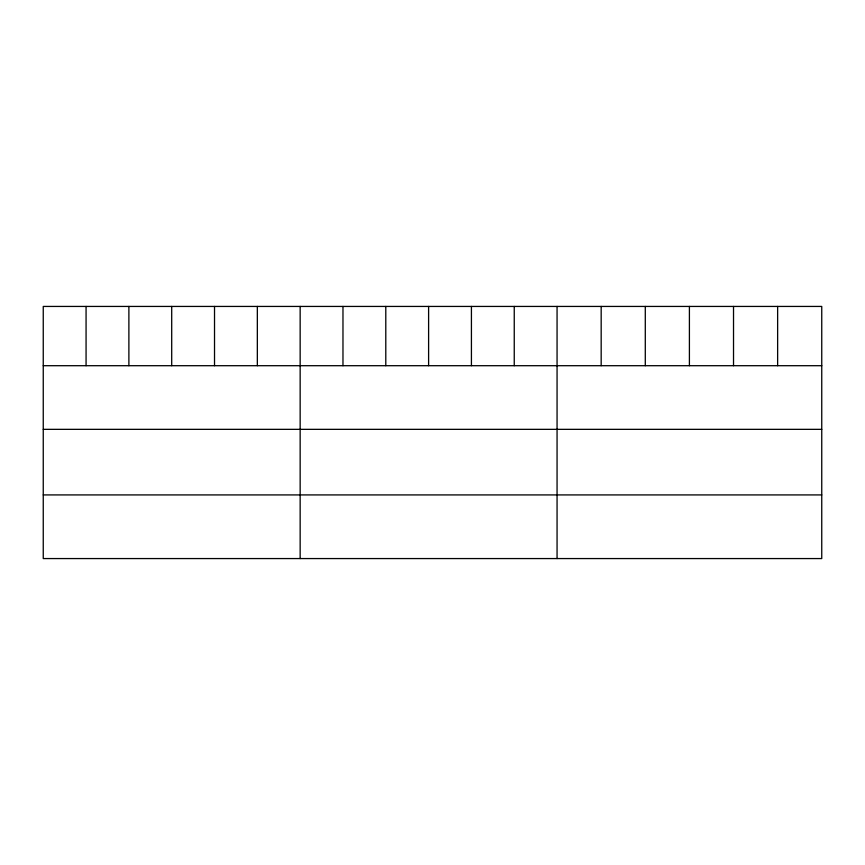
<?xml version="1.0" encoding="UTF-8"?>
<svg xmlns="http://www.w3.org/2000/svg" width="865" height="865" viewBox="0 0 865 865"><rect width="100%" height="100%" fill="white"/><g stroke="black" fill="none" stroke-linecap="round" stroke-linejoin="round"><path stroke-width="1.3" d="M821.75 365.7L821.75 558.563L43.25 558.563L43.25 306.437L821.75 306.437L821.75 365.7L43.25 365.7M43.25 429.343L821.75 429.343M43.25 494.921L821.75 494.921M777.635 306.437L777.635 365.7M733.52 306.437L733.52 365.7M689.405 306.437L689.405 365.7M645.29 306.437L645.29 365.7M601.175 306.437L601.175 365.7M557.06 306.437L557.06 558.563M514.243 306.437L514.243 365.7M471.425 306.437L471.425 365.7M428.608 306.437L428.608 365.7M385.79 306.437L385.79 365.7M342.973 306.437L342.973 365.7M300.155 306.437L300.155 558.563M257.338 306.437L257.338 365.7M214.52 306.437L214.52 365.7M171.703 306.437L171.703 365.7M128.885 306.437L128.885 365.7M86.067 306.437L86.067 365.7"/></g></svg>
